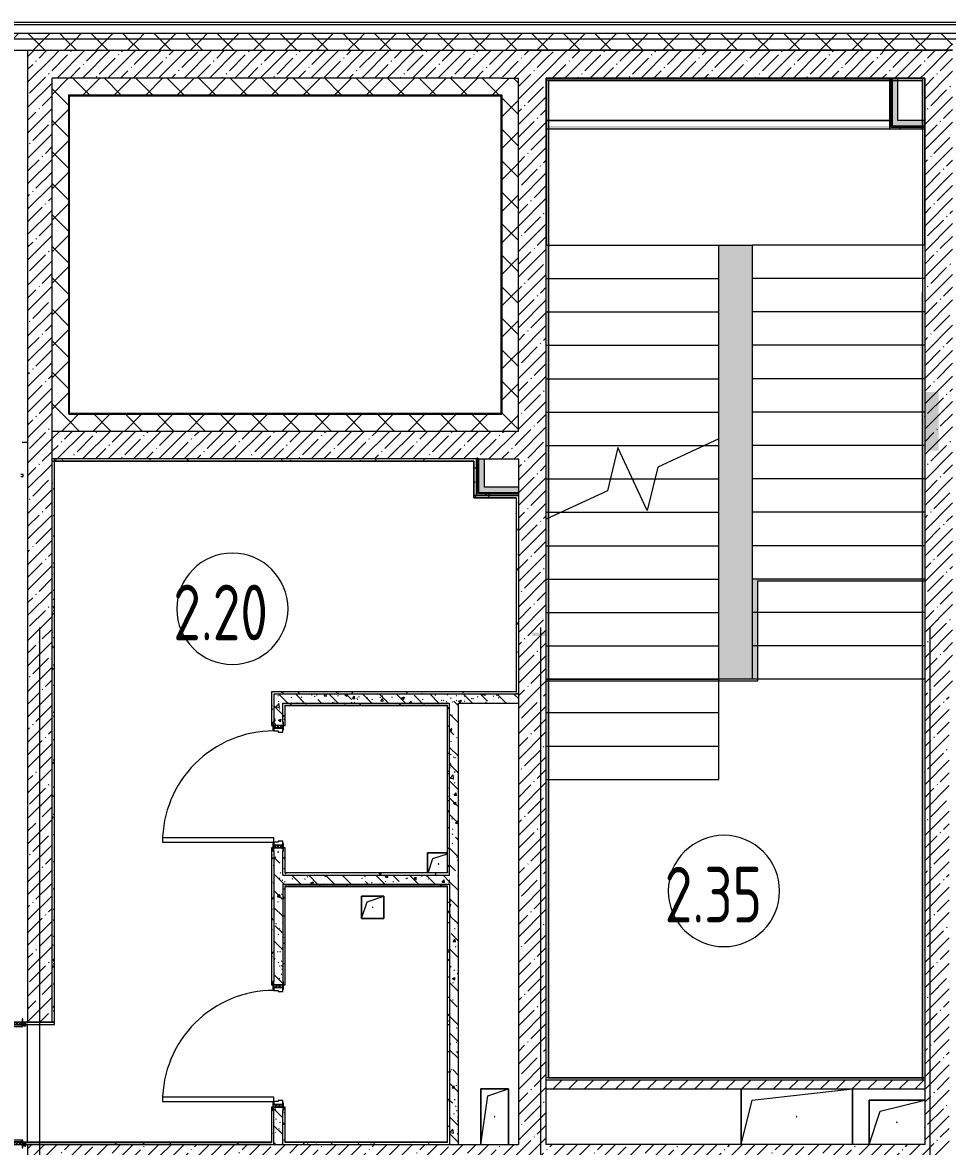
# Model space of a CAD drawing. Header units: millimetres. Extents: x -1113 to 415037, y -3642 to 354837.
# Drawn here: x 233476 to 241787, y 17252 to 27350 of the extents above; entities that cross this region are included whole.
import ezdxf

# ---------------------------------------------------------------- set-up
doc = ezdxf.new("R2010")
doc.units = ezdxf.units.MM
for name, color, linetype, lineweight in [('A-AREA-IDEN', 7, 'Continuous', 9), ('A-DOOR-2', 7, 'Continuous', 5), ('A-DOOR-FRAM-2', 7, 'Continuous', 5), ('A-FLOR', 7, 'Continuous', 9), ('A-GENM', 7, 'Continuous', 9), ('A-WALL', 7, 'Continuous', 5), ('I-WALL', 7, 'Continuous', 5), ('S-STRS', 7, 'Continuous', 9), ('S-STRS-MBND', 7, 'Continuous', 9), ('Оси', 7, 'Continuous', 9)]:
    doc.layers.add(name, color=color, linetype=linetype, lineweight=lineweight)
doc.layers.add('A-AREA-PATT-2', color=7, linetype='Continuous', lineweight=5, true_color=0xcde0ef, transparency=1)
for name, color, linetype, lineweight, true_color in [('A-DOOR-1', 7, 'Continuous', 5, 0xc0c0c0), ('A-DOOR-FRAM-1', 7, 'Continuous', 5, 0xc0c0c0), ('A-WALL-1', 9, 'Continuous', 5, 0x808080), ('A-WALL-FNSH-1', 9, 'Continuous', 5, 0x808080)]:
    doc.layers.add(name, color=color, linetype=linetype, lineweight=lineweight, true_color=true_color)
doc.styles.add('СПДС', font='ГОСТ тип А.ttf', dxfattribs={"width": 0.9})
pattern_1 = [(45, (148772.12, -1e-08), (-141.42136, 141.42136), []), (135, (148772.12, -1e-08), (-141.42136, -141.42136), [])]
pattern_2 = [(45, (148772.12, -1e-08), (-114.04925, 114.04925), []), (45, (148886.17, -1e-08), (-114.04925, 114.04925), [201.612, -40.322, 6.706, -33.617])]
pattern_3 = [(135, (148772.12, -1e-08), (-150.8683, -150.8683), [213.36, -35.56, 7.112, -35.56]), (135, (148772.12, 150.77), (-150.8683, -150.8683), []), (50, (148772.12, -1e-08), (255.05767, -22.3145), [26.67, -293.37]), (355, (148772.12, -1e-08), (-49.3404, 267.47914), [21.336, -234.696]), (100.451, (148793.38, -1.86), (205.71947, 245.16356), [22.666, -249.326]), (46.184, (148772.12, 71.12), (379.511, -58.86), [40.005, -440.055]), (96.636, (148803.75, 66.2), (332.3634, 346.3991), [33.999, -373.989]), (351.184, (148772.12, 71.12), (332.3669, 346.3953), [32.004, -352.044]), (21, (148807.68, 53.34), (212.26017, -143.1711), [26.67, -293.37]), (326, (148807.68, 53.34), (86.5224, 257.8632), [21.336, -234.696]), (71.451, (148825.37, 41.4), (298.78395, 114.6901), [22.666, -249.326]), (37.5, (148772.12, -1e-08), (4.32385, 118.37751), [6.706, -225.146, 6.706, -231.546, -235.585]), (37.5, (148772.12, -1e-08), (4.32385, 118.37751), [-470.103, 6.706, -228.879]), (7.5, (148772.12, -1e-08), (93.54758, 140.2533), [6.706, -129.134, 6.706, -219.812, -89.789]), (7.5, (148772.12, -1e-08), (93.54758, 140.2533), [-362.356, 6.706, -83.083]), (327.5, (148692.82, -1e-08), (189.82734, -8.02019), [6.706, -82.194, 6.706, -270.662, -368.046]), (327.5, (148692.82, -1e-08), (189.82734, -8.02019), [-366.268, 6.706, -361.34]), (317.5, (148657.26, -1e-08), (207.38114, 35.59764), [6.706, -108.864, 6.706, -177.495, -261.366]), (317.5, (148657.26, -1e-08), (207.38114, 35.59764), [-299.771, 6.706, -254.66])]
pattern_4 = [(0, (148772.123, -1e-08), (243.84, 60.96), [20.117, -162.763, 20.117, -162.763, -975.36]), (0, (148772.123, -1e-08), (243.84, 60.96), [-365.76, 20.117, -345.643, 20.117, -162.763, -426.72]), (0, (148772.123, -1e-08), (243.84, 60.96), [-914.4, 20.117, -101.803, 20.117, -284.683]), (120, (148863.563, 30.48), (-174.71291, 180.691634), [20.117, -162.763, 20.117, -162.763, -975.36]), (120, (148863.563, 30.48), (-174.71291, 180.691634), [-365.76, 20.117, -345.643, 20.117, -162.763, -426.72]), (120, (148863.563, 30.48), (-174.71291, 180.691634), [-914.4, 20.117, -101.803, 20.117, -284.683]), (240, (148894.043, 152.4), (-69.12709, -241.651634), [20.117, -162.763, 20.117, -162.763, -975.36]), (240, (148894.043, 152.4), (-69.12709, -241.651634), [-365.76, 20.117, -345.643, 20.117, -162.763, -426.72]), (240, (148894.043, 152.4), (-69.12709, -241.651634), [-914.4, 20.117, -101.803, 20.117, -284.683])]
pattern_5 = [(45, (148772.12, -1e-08), (-212.132, 212.132), []), (135, (148772.12, -1e-08), (-212.132, -212.132), [])]

# ---------------------------------------------------------------- blocks, each defined once
blk = doc.blocks.new('110_Дверь_СКБ_1Ст_Внутренняя1 - Д-4 _л_ 1100x2100h_су мгн-32399982-Объем проектирования 2 этажа')
at = {"layer": 'A-DOOR-2'}
h = blk.add_hatch(dxfattribs=at)
h.set_pattern_fill('FP_85', color=256, style=0, pattern_type=2)
h.set_pattern_definition([(135, (1751.41, 174.685), (-14.14214, -14.14214), []), (225, (1751.41, 174.685), (14.14214, -14.14214), [])])
h.paths.add_polyline_path([(537.5, -110), (562.5, -110), (562.5, 110), (537.5, 110), (537.5, -82)])
at = {"layer": 'A-DOOR-FRAM-2'}
h = blk.add_hatch(dxfattribs=at)
h.set_pattern_fill('FP_86', color=256, style=0, pattern_type=2)
h.set_pattern_definition([(45, (-371.384, 174.685), (-14.1421, 14.1421), []), (135, (-371.384, 174.685), (-14.1421, -14.1421), [])])
h.paths.add_polyline_path([(-537.5, -110), (-512.5, -110), (-512.5, 110), (-537.5, 110), (-537.5, -82)])
at = {"layer": 'A-DOOR-1'}
for p, q in [((512.5, 1110), (472.5, 1110)), ((472.5, 1110), (472.5, 110)), ((512.5, 110), (512.5, 1110)), ((472.5, 110), (512.5, 110))]:
    blk.add_line(p, q, dxfattribs=at)
blk.add_arc((512.5, 110), 1000, 90, 180, dxfattribs=at)
at = {"layer": 'A-DOOR-FRAM-1'}
for p, q in [((-497.5, 118), (-567.5, 118)), ((-567.5, 118), (-567.5, 110)), ((-567.5, 110), (-497.5, 110)), ((-512.5, 110), (-537.5, 110)), ((-537.5, 110), (-537.5, -110)), ((-487.5, 110), (-512.5, 110)), ((-512.5, 110), (-512.5, 30)), ((-512.5, -110), (-512.5, 110)), ((-497.5, 110), (-512.5, 110)), ((-512.5, 110), (-512.5, 109)), ((-512.5, 109), (-497.5, 109)), ((-497.5, 110), (-497.5, 118)), ((-497.5, 109), (-497.5, 110)), ((-487.5, 70), (-487.5, 110)), ((512.5, 110), (512.5, 70)), ((537.5, 110), (512.5, 110)), ((592.5, 118), (522.5, 118)), ((522.5, 118), (522.5, 110)), ((537.5, 110), (522.5, 110)), ((522.5, 110), (522.5, 109)), ((522.5, 110), (592.5, 110)), ((522.5, 109), (537.5, 109)), ((537.5, 30), (537.5, 110)), ((562.5, 110), (537.5, 110)), ((537.5, 110), (537.5, -110)), ((537.5, 109), (537.5, 110)), ((562.5, -110), (562.5, 110)), ((592.5, 110), (592.5, 118)), ((-512.5, 30), (-477.5, 30)), ((-497.5, 30), (-512.5, 30)), ((-512.5, 30), (-512.5, -110)), ((-497.5, -110), (-497.5, 30)), ((-477.5, 70), (-487.5, 70)), ((-477.5, 30), (-477.5, 70)), ((512.5, 70), (502.5, 70)), ((502.5, 70), (502.5, 30)), ((502.5, 30), (537.5, 30)), ((537.5, 30), (522.5, 30)), ((522.5, 30), (522.5, -110)), ((537.5, -110), (537.5, 30)), ((-497.5, -110), (-567.5, -110)), ((-567.5, -110), (-567.5, -118)), ((-567.5, -118), (-497.5, -118)), ((-537.5, -110), (-512.5, -110)), ((-512.5, -110), (-497.5, -110)), ((-497.5, -118), (-497.5, -110)), ((522.5, -110), (537.5, -110)), ((592.5, -110), (522.5, -110)), ((522.5, -110), (522.5, -118)), ((522.5, -118), (592.5, -118)), ((537.5, -110), (562.5, -110)), ((592.5, -118), (592.5, -110))]:
    blk.add_line(p, q, dxfattribs=at)
blk = doc.blocks.new('110_Дверь_СКБ_1Ст_Внутренняя1 - Д-3 _п_ 1100x2100h_много всего-32422909-Объем проектирования 2 этажа')
at = {"layer": 'A-DOOR-2'}
h = blk.add_hatch(dxfattribs=at)
h.set_pattern_fill('FP_199', color=256, style=0, pattern_type=2)
h.set_pattern_definition([(135, (1751.41, 104.685), (-14.14214, -14.14214), []), (225, (1751.41, 104.685), (14.14214, -14.14214), [])])
h.paths.add_polyline_path([(537.5, -37.2), (537.5, -40), (562.5, -40), (562.5, 40), (537.5, 40), (537.5, -20.6)])
at = {"layer": 'A-DOOR-FRAM-2'}
h = blk.add_hatch(dxfattribs=at)
h.set_pattern_fill('FP_200', color=256, style=0, pattern_type=2)
h.set_pattern_definition([(45, (-371.384, 104.685), (-14.1421, 14.1421), []), (135, (-371.384, 104.685), (-14.1421, -14.1421), [])])
h.paths.add_polyline_path([(-537.5, 40), (-537.5, -40), (-512.5, -37.8), (-512.5, 40)])
at = {"layer": 'A-DOOR-1'}
for p, q in [((-487.5, 1040), (-487.5, 40)), ((-447.5, 1040), (-487.5, 1040)), ((-447.5, 40), (-447.5, 1040)), ((-487.5, 40), (-447.5, 40))]:
    blk.add_line(p, q, dxfattribs=at)
blk.add_arc((-487.5, 40), 1000, 360, 90, dxfattribs=at)
at = {"layer": 'A-DOOR-FRAM-1'}
for p, q in [((-497.5, 48), (-567.5, 48)), ((-567.5, 48), (-567.5, 40)), ((-567.5, 40), (-497.5, 40)), ((-512.5, 40), (-537.5, 40)), ((-537.5, 40), (-537.5, -40)), ((-487.5, 40), (-512.5, 40)), ((-512.5, 40), (-512.5, -40)), ((-512.5, -40), (-512.5, 40)), ((-497.5, 40), (-512.5, 40)), ((-512.5, 40), (-512.5, 39)), ((-512.5, 39), (-497.5, 39)), ((-497.5, 40), (-497.5, 48)), ((-497.5, 39), (-497.5, 40)), ((-487.5, 0), (-487.5, 40)), ((-477.5, 0), (-487.5, 0)), ((-477.5, -40), (-477.5, 0)), ((512.5, 0), (502.5, 0)), ((502.5, 0), (502.5, -40)), ((512.5, 40), (512.5, 0)), ((537.5, 40), (512.5, 40)), ((592.5, 48), (522.5, 48)), ((522.5, 48), (522.5, 40)), ((537.5, 40), (522.5, 40)), ((522.5, 40), (522.5, 39)), ((522.5, 40), (592.5, 40)), ((522.5, 39), (537.5, 39)), ((537.5, -40), (537.5, 40)), ((562.5, 40), (537.5, 40)), ((537.5, 40), (537.5, -40)), ((537.5, 39), (537.5, 40)), ((562.5, -40), (562.5, 40)), ((592.5, 40), (592.5, 48)), ((-497.5, -40), (-567.5, -40)), ((-567.5, -40), (-567.5, -48)), ((-567.5, -48), (-497.5, -48)), ((-537.5, -40), (-512.5, -40)), ((-497.5, -39), (-512.5, -39)), ((-512.5, -39), (-512.5, -40)), ((-512.5, -40), (-477.5, -40)), ((-512.5, -40), (-497.5, -40)), ((-497.5, -40), (-497.5, -39)), ((-497.5, -48), (-497.5, -40)), ((502.5, -40), (537.5, -40)), ((537.5, -39), (522.5, -39)), ((522.5, -39), (522.5, -40)), ((522.5, -40), (537.5, -40)), ((592.5, -40), (522.5, -40)), ((522.5, -40), (522.5, -48)), ((522.5, -48), (592.5, -48)), ((537.5, -40), (537.5, -39)), ((537.5, -40), (562.5, -40)), ((592.5, -48), (592.5, -40))]:
    blk.add_line(p, q, dxfattribs=at)
blk = doc.blocks.new('GM_Отверстие прямоугольное _в плите_ - Отверстие-21984622-Объем проектирования 2 этажа')
at = {"layer": 'A-GENM'}
for p, q in [((-500, -250), (-500, 250)), ((-500, 250), (-500, -250)), ((-400, 150), (500, 250)), ((500, 250), (500, -250)), ((500, -250), (500, 250)), ((-500, -250), (-400, 150))]:
    blk.add_line(p, q, dxfattribs=at)
for start, end in [(360, 180), (180, 360)]:
    blk.add_arc((0, 0), 2.5, start, end, dxfattribs=at)
blk = doc.blocks.new('GM_Отверстие прямоугольное _в плите_ - Отверстие-V383-Объем проектирования 2 этажа')
at = {"layer": 'A-GENM'}
for p, q in [((-125, -250), (-125, 250)), ((-125, 250), (125, 250)), ((125, 250), (-125, 250)), ((-125, 250), (-125, -250)), ((-62, 188), (125, 250)), ((125, 250), (125, -250)), ((125, -250), (125, 250)), ((-125, -250), (-62, 188))]:
    blk.add_line(p, q, dxfattribs=at)
for start, end in [(360, 180), (180, 360)]:
    blk.add_arc((0, 0), 2.5, start, end, dxfattribs=at)
blk = doc.blocks.new('GM_Отверстие прямоугольное _в плите_ - Отверстие-V385-Объем проектирования 2 этажа')
at = {"layer": 'A-GENM'}
for p, q in [((-100, -80), (-100, 100)), ((-100, 100), (80, 100)), ((80, 100), (-100, 100)), ((-100, 100), (-100, -80)), ((-93, -80), (-50, 50)), ((-50, 50), (80, 93))]:
    blk.add_line(p, q, dxfattribs=at)
for start, end in [(360, 180), (180, 360)]:
    blk.add_arc((0, 0), 2.5, start, end, dxfattribs=at)
blk = doc.blocks.new('GM_Отверстие прямоугольное _в плите_ - Отверстие-21604341-Объем проектирования 2 этажа')
at = {"layer": 'A-GENM'}
for p, q in [((-100, -100), (-100, 100)), ((-100, 100), (100, 100)), ((100, 100), (-100, 100)), ((-100, 100), (-100, -100)), ((-100, -100), (-50, 50)), ((-50, 50), (100, 100)), ((100, 100), (100, -100)), ((100, -100), (100, 100)), ((100, -100), (-100, -100)), ((-100, -100), (100, -100))]:
    blk.add_line(p, q, dxfattribs=at)
for start, end in [(360, 180), (180, 360)]:
    blk.add_arc((0, 0), 2.5, start, end, dxfattribs=at)
blk = doc.blocks.new('GM_Отверстие прямоугольное _в плите_ - Отверстие-21958731-Объем проектирования 2 этажа')
at = {"layer": 'A-GENM'}
for p, q in [((-250, -200), (-250, 200)), ((-250, 200), (250, 200)), ((250, 200), (-250, 200)), ((-250, 200), (-250, -200)), ((-150, 100), (250, 200)), ((-250, -200), (-150, 100))]:
    blk.add_line(p, q, dxfattribs=at)
for start, end in [(360, 180), (180, 360)]:
    blk.add_arc((0, 0), 2.5, start, end, dxfattribs=at)
blk = doc.blocks.new('Зашивка приборов отопления33 - Зашивка приборов отопления-33324347-Объем проектирования 2 этажа')
at = {"layer": 'A-WALL'}
for p, q in [((124366, 19499), (121281, 19499)), ((121281, 19136), (124366, 19136)), ((124366, 19136), (121281, 19136)), ((121281, 19061), (124366, 19061))]:
    blk.add_line(p, q, dxfattribs=at)
blk = doc.blocks.new('Марка_Помещения - Номер-25198446-Объем проектирования 2 этажа')
at = {"layer": 'A-AREA-IDEN'}
for start, end in [(360, 180), (180, 360)]:
    blk.add_arc((0, 0), 2.5, start, end, dxfattribs=at)

msp = doc.modelspace()

# ---------------------------------------------------------------- hatches: boundary and pattern name
at = {"layer": 'A-AREA-PATT-2'}
h = msp.add_hatch(color=256, dxfattribs=at)
h.paths.add_polyline_path([(240003, 21450), (240082, 21450), (240082, 22335), (241562, 22335), (241562, 22350), (240032, 22350), (240032, 25350), (239732, 25350), (239732, 21450)])
h.paths.add_polyline_path([(238126, 21840), (238182, 21840), (238182, 21870), (238057, 21870), (238057, 21840)])
h.paths.add_polyline_path([(241582, 23505), (241707, 23505), (241707, 24030), (241582, 24030), (241582, 23956)])
h.paths.add_polyline_path([(238743, 26395), (241562, 26395), (241562, 26419), (238203, 26419), (238203, 26395), (238652, 26395)])
h = msp.add_hatch(color=256, dxfattribs=at)
h.paths.add_polyline_path([(233362, 17291), (233472, 17291), (233472, 17295), (233362, 17295)])
h.paths.add_polyline_path([(233487, 18338), (233507, 18338), (233507, 18349), (233487, 18349), (233487, 18345)])
h.paths.add_polyline_path([(233362, 18345), (233472, 18345), (233472, 18349), (233362, 18349)])
at = {"layer": 'A-WALL'}
h = msp.add_hatch(dxfattribs=at)
h.set_pattern_fill('FP_24', color=256, style=0, pattern_type=2)
h.set_pattern_definition(pattern_1)
h.paths.add_polyline_path([(233083, 27200), (241932, 27200), (241932, 27250), (229122, 27250), (229122, 27200), (232972, 27200)])
h.paths.add_polyline_path([(226462, 27200), (226622, 27200), (226622, 27250), (225112, 27250), (225112, 27200), (226442, 27200)])
h.paths.add_polyline_path([(222281, 27200), (223012, 27200), (223012, 27250), (217632, 27250), (217632, 27200), (221880, 27200)])
h.paths.add_polyline_path([(214032, 27200), (214032, 27250), (212952, 27250), (212952, 27200), (213930, 27200)])
h.paths.add_polyline_path([(214932, 27200), (216732, 27200), (216732, 27250), (214932, 27250)])
h.paths.add_polyline_path([(209812, 27200), (209812, 27250), (208632, 27250), (208632, 27200), (209594, 27200)])
h.paths.add_polyline_path([(203553, 27200), (203782, 27200), (203782, 27250), (202632, 27250), (202632, 27200), (203552, 27200)])
h.paths.add_polyline_path([(204682, 27200), (205932, 27200), (205932, 27250), (204682, 27250)])
h.paths.add_polyline_path([(199476, 27200), (199532, 27200), (199532, 27250), (198432, 27250), (198432, 27200), (199137, 27200)])
h.paths.add_polyline_path([(197532, 27200), (197532, 27200), (197532, 27250), (196279, 27250), (196279, 27200), (197307, 27200)])
h.paths.add_polyline_path([(192971, 27200), (193179, 27200), (193179, 27250), (190782, 27250), (190782, 27200), (191553, 27200)])
h = msp.add_hatch(dxfattribs=at)
h.set_pattern_fill('FP_24', color=256, style=0, pattern_type=2)
h.set_pattern_definition(pattern_1)
h.paths.add_polyline_path([(241394, 27100), (241832, 27100), (241832, 27200), (229122, 27200), (229122, 27100), (240671, 27100)])
h.paths.add_polyline_path([(226022, 27100), (226622, 27100), (226622, 27200), (225112, 27200), (225112, 27100), (225522, 27100)])
h.paths.add_polyline_path([(208932, 27100), (209812, 27100), (209812, 27200), (208632, 27200), (208632, 27100), (208912, 27100)])
h.paths.add_polyline_path([(205633, 27100), (205932, 27100), (205932, 27200), (204682, 27200), (204682, 27100), (205257, 27100)])
h.paths.add_polyline_path([(212952, 27100), (214032, 27100), (214032, 27200), (212952, 27200), (212952, 27170)])
h.paths.add_polyline_path([(214932, 27100), (216732, 27100), (216732, 27200), (214932, 27200), (214932, 27101)])
h.paths.add_polyline_path([(203782, 27100), (203782, 27200), (202632, 27200), (202632, 27100), (203553, 27100)])
h.paths.add_polyline_path([(190932, 27100), (193179, 27100), (193179, 27200), (190832, 27200), (190832, 27100)])
h.paths.add_polyline_path([(196279, 27100), (197532, 27100), (197532, 27200), (196279, 27200), (196279, 27140)])
h.paths.add_polyline_path([(222812, 27100), (223012, 27100), (223012, 27200), (217632, 27200), (217632, 27100), (222603, 27100)])
h.paths.add_polyline_path([(198432, 27100), (199532, 27100), (199532, 27200), (198432, 27200)])
h = msp.add_hatch(dxfattribs=at)
h.set_pattern_fill('FP_24', color=256, style=0, pattern_type=2)
h.set_pattern_definition(pattern_1)
h.paths.add_polyline_path([(233742, 23680), (233892, 23680), (233892, 26850), (233742, 26850), (233742, 23830)])
h = msp.add_hatch(dxfattribs=at)
h.set_pattern_fill('FP_24', color=256, style=0, pattern_type=2)
h.set_pattern_definition(pattern_1)
h.paths.add_polyline_path([(237782, 26700), (237781, 26850), (233892, 26849), (233892, 26700), (234890, 26700), (237781, 26700)])
h = msp.add_hatch(dxfattribs=at)
h.set_pattern_fill('FP_24', color=256, style=0, pattern_type=2)
h.set_pattern_definition(pattern_1)
h.paths.add_polyline_path([(237932, 23680), (237932, 26850), (237782, 26850), (237782, 23680)])
h = msp.add_hatch(dxfattribs=at)
h.set_pattern_fill('FP_24', color=256, style=0, pattern_type=2)
h.set_pattern_definition(pattern_1)
h.paths.add_polyline_path([(233895, 23680), (237782, 23680), (237781, 23830), (233892, 23830), (233892, 23680)])
at = {"layer": 'I-WALL'}
h = msp.add_hatch(dxfattribs=at)
h.set_pattern_fill('FP_1', color=256, style=0, pattern_type=2)
h.set_pattern_definition(pattern_2)
h.paths.add_polyline_path([(233522, 18370), (233742, 18370), (233742, 27100), (233522, 27100), (233522, 18438)])
h = msp.add_hatch(dxfattribs=at)
h.set_pattern_fill('FP_1', color=256, style=0, pattern_type=2)
h.set_pattern_definition(pattern_2)
h.paths.add_polyline_path([(234890, 26850), (237932, 26850), (237932, 27100), (233742, 27100), (233742, 26850), (233900, 26850)])
h = msp.add_hatch(dxfattribs=at)
h.set_pattern_fill('FP_1', color=256, style=0, pattern_type=2)
h.set_pattern_definition(pattern_2)
h.paths.add_polyline_path([(238182, 17270), (238182, 27100), (237932, 27100), (237932, 17270), (238159, 17270)])
h = msp.add_hatch(dxfattribs=at)
h.set_pattern_fill('FP_1', color=256, style=0, pattern_type=2)
h.set_pattern_definition(pattern_2)
h.paths.add_polyline_path([(240032, 26850), (241582, 26850), (241582, 27100), (238182, 27100), (238182, 26850), (239732, 26850)])
h = msp.add_hatch(dxfattribs=at)
h.set_pattern_fill('FP_1', color=256, style=0, pattern_type=2)
h.set_pattern_definition(pattern_2)
h.paths.add_polyline_path([(241822, 21400), (241832, 21400), (241832, 27100), (241582, 27100), (241582, 21550), (241802, 21550), (241802, 21400)])
h = msp.add_hatch(dxfattribs=at)
h.set_pattern_fill('FP_192', color=256, style=0, pattern_type=2)
h.set_pattern_definition(pattern_5)
h.paths.add_polyline_path([(241267, 26395), (241280, 26395), (241280, 26850), (241267, 26850), (241267, 26419)])
h = msp.add_hatch(dxfattribs=at)
h.set_pattern_fill('FP_192', color=256, style=0, pattern_type=2)
h.set_pattern_definition(pattern_5)
h.paths.add_polyline_path([(241280, 26407), (241292, 26407), (241292, 26850), (241280, 26850), (241280, 26419)])
for points in [[(241292, 26420), (241342, 26420), (241342, 26850), (241292, 26850), (241292, 26470)], [(241342, 26420), (241582, 26420), (241582, 26470), (241342, 26470)], [(237577, 23125), (237627, 23125), (237627, 23430), (237577, 23430), (237577, 23157)], [(237781, 23125), (237932, 23125), (237932, 23175), (237627, 23175), (237627, 23125)]]:
    msp.add_hatch(color=256, dxfattribs=at).paths.add_polyline_path(points)
h = msp.add_hatch(dxfattribs=at)
h.set_pattern_fill('FP_192', color=256, style=0, pattern_type=2)
h.set_pattern_definition(pattern_5)
h.paths.add_polyline_path([(241394, 26395), (241582, 26395), (241582, 26407), (241280, 26407), (241280, 26395), (241342, 26395)])
h = msp.add_hatch(dxfattribs=at)
h.set_pattern_fill('FP_192', color=256, style=0, pattern_type=2)
h.set_pattern_definition(pattern_5)
h.paths.add_polyline_path([(241562, 26407), (241582, 26407), (241582, 26420), (241292, 26419), (241292, 26407), (241394, 26407)])
h = msp.add_hatch(dxfattribs=at)
h.set_pattern_fill('FP_1', color=256, style=0, pattern_type=2)
h.set_pattern_definition(pattern_2)
h.paths.add_polyline_path([(237897, 23430), (237932, 23430), (237932, 23680), (233742, 23680), (233743, 23430), (237781, 23430)])
h = msp.add_hatch(dxfattribs=at)
h.set_pattern_fill('FP_191', color=256, style=0, pattern_type=2)
h.set_pattern_definition(pattern_4)
h.paths.add_polyline_path([(234890, 23410), (237532, 23410), (237532, 23430), (233742, 23430), (233742, 23410), (234094, 23410)])
h = msp.add_hatch(dxfattribs=at)
h.set_pattern_fill('FP_191', color=256, style=0, pattern_type=2)
h.set_pattern_definition(pattern_4)
h.paths.add_polyline_path([(237532, 23080), (237552, 23080), (237551, 23429), (237532, 23408), (237532, 23080)])
h.paths.add_polyline_path([(237532, 23410), (237552, 23430), (237532, 23430), (237532, 23417)])
h = msp.add_hatch(dxfattribs=at)
h.set_pattern_fill('FP_192', color=256, style=0, pattern_type=2)
h.set_pattern_definition(pattern_5)
h.paths.add_polyline_path([(237552, 23100), (237565, 23100), (237565, 23430), (237552, 23430), (237552, 23157)])
h = msp.add_hatch(dxfattribs=at)
h.set_pattern_fill('FP_192', color=256, style=0, pattern_type=2)
h.set_pattern_definition(pattern_5)
h.paths.add_polyline_path([(237565, 23112), (237577, 23112), (237577, 23430), (237565, 23430), (237565, 23157)])
h = msp.add_hatch(dxfattribs=at)
h.set_pattern_fill('FP_191', color=256, style=0, pattern_type=2)
h.set_pattern_definition(pattern_4)
h.paths.add_polyline_path([(233762, 18370), (233762, 23409), (233742, 23410), (233742, 18370)])
h = msp.add_hatch(dxfattribs=at)
h.set_pattern_fill('FP_192', color=256, style=0, pattern_type=2)
h.set_pattern_definition(pattern_5)
h.paths.add_polyline_path([(237781, 23112), (237932, 23112), (237932, 23125), (237577, 23125), (237577, 23112), (237627, 23112)])
h = msp.add_hatch(dxfattribs=at)
h.set_pattern_fill('FP_191', color=256, style=0, pattern_type=2)
h.set_pattern_definition(pattern_4)
h.paths.add_polyline_path([(237556, 23080), (237912, 23080), (237912, 23100), (237552, 23100), (237552, 23080)])
h = msp.add_hatch(dxfattribs=at)
h.set_pattern_fill('FP_192', color=256, style=0, pattern_type=2)
h.set_pattern_definition(pattern_5)
h.paths.add_polyline_path([(237899, 23100), (237932, 23100), (237932, 23112), (237565, 23112), (237565, 23100), (237781, 23100)])
h = msp.add_hatch(dxfattribs=at)
h.set_pattern_fill('FP_191', color=256, style=0, pattern_type=2)
h.set_pattern_definition(pattern_4)
h.paths.add_polyline_path([(237932, 21336), (237932, 23100), (237912, 23079), (237912, 21337), (237928, 21336)])
h.paths.add_polyline_path([(237912, 23080), (237932, 23100), (237912, 23100)])
h = msp.add_hatch(dxfattribs=at)
h.set_pattern_fill('FP_1', color=256, style=0, pattern_type=2)
h.set_pattern_definition(pattern_2)
h.paths.add_polyline_path([(241756, 13620), (241772, 13620), (241772, 13628), (241802, 13628), (241802, 21550), (241582, 21550), (241582, 13620)])
h = msp.add_hatch(dxfattribs=at)
h.set_pattern_fill('FP_191', color=256, style=0, pattern_type=2)
h.set_pattern_definition(pattern_4)
h.paths.add_polyline_path([(235734, 17290), (235734, 17575), (235726, 17575), (235726, 17605), (235714, 17605), (235714, 17290), (235726, 17290)])
h.paths.add_polyline_path([(235726, 18705), (235726, 18735), (235734, 18735), (235733, 19906), (235726, 19906), (235726, 19936), (235714, 19936), (235714, 18705)])
h.paths.add_polyline_path([(235726, 21036), (235726, 21066), (235734, 21066), (235734, 21336), (235714, 21336), (235714, 21036)])
h = msp.add_hatch(dxfattribs=at)
h.set_pattern_fill('FP_191', color=256, style=0, pattern_type=2)
h.set_pattern_definition(pattern_4)
h.paths.add_polyline_path([(237932, 21316), (237931, 21336), (235734, 21336), (235734, 21316), (237781, 21316)])
h = msp.add_hatch(dxfattribs=at)
h.set_pattern_fill('FP_41', color=256, style=0, pattern_type=2)
h.set_pattern_definition(pattern_3)
h.paths.add_polyline_path([(237932, 21236), (237932, 21316), (235734, 21316), (235734, 21236), (237912, 21236)])
h = msp.add_hatch(dxfattribs=at)
h.set_pattern_fill('FP_41', color=256, style=0, pattern_type=2)
h.set_pattern_definition(pattern_3)
h.paths.add_polyline_path([(235734, 17270), (235814, 17270), (235814, 17605), (235734, 17605), (235734, 17290)])
h.paths.add_polyline_path([(235734, 18705), (235814, 18705), (235814, 19936), (235734, 19936), (235734, 18735)])
h.paths.add_polyline_path([(235734, 21036), (235814, 21036), (235814, 21236), (235734, 21236), (235734, 21066)])
h = msp.add_hatch(dxfattribs=at)
h.set_pattern_fill('FP_191', color=256, style=0, pattern_type=2)
h.set_pattern_definition(pattern_4)
h.paths.add_polyline_path([(235814, 19690), (235834, 19711), (235834, 19936), (235822, 19936), (235822, 19906), (235814, 19906), (235814, 19710)])
h.paths.add_polyline_path([(235834, 19690), (235834, 19710), (235814, 19690), (235823, 19690)])
h.paths.add_polyline_path([(235814, 21236), (235834, 21216), (235834, 21236)])
h.paths.add_polyline_path([(235822, 21036), (235834, 21036), (235833, 21216), (235814, 21236), (235814, 21066), (235822, 21066), (235822, 21037)])
h = msp.add_hatch(dxfattribs=at)
h.set_pattern_fill('FP_191', color=256, style=0, pattern_type=2)
h.set_pattern_definition(pattern_4)
h.paths.add_polyline_path([(235834, 21216), (237293, 21216), (237294, 21236), (235834, 21236)])
h = msp.add_hatch(dxfattribs=at)
h.set_pattern_fill('FP_191', color=256, style=0, pattern_type=2)
h.set_pattern_definition(pattern_4)
h.paths.add_polyline_path([(237314, 19710), (237314, 21236), (237294, 21215), (237294, 19711), (237310, 19710)])
h.paths.add_polyline_path([(237294, 21216), (237314, 21236), (237294, 21236), (237294, 21233)])
h = msp.add_hatch(dxfattribs=at)
h.set_pattern_fill('FP_41', color=256, style=0, pattern_type=2)
h.set_pattern_definition(pattern_3)
h.paths.add_polyline_path([(237394, 16180), (237394, 17050), (237314, 17050), (237314, 16180), (237366, 16180)])
h.paths.add_polyline_path([(237394, 17270), (237394, 21236), (237314, 21236), (237314, 17270)])
h = msp.add_hatch(dxfattribs=at)
h.set_pattern_fill('FP_191', color=256, style=0, pattern_type=2)
h.set_pattern_definition(pattern_4)
h.paths.add_polyline_path([(237314, 19690), (237314, 19710), (237294, 19710), (237313, 19691)])
h.paths.add_polyline_path([(237314, 19690), (237293, 19710), (235834, 19710), (235834, 19690), (237313, 19690)])
h = msp.add_hatch(dxfattribs=at)
h.set_pattern_fill('FP_41', color=256, style=0, pattern_type=2)
h.set_pattern_definition(pattern_3)
h.paths.add_polyline_path([(237314, 19610), (237314, 19690), (235814, 19690), (235814, 19610), (237313, 19610)])
h = msp.add_hatch(dxfattribs=at)
h.set_pattern_fill('FP_191', color=256, style=0, pattern_type=2)
h.set_pattern_definition(pattern_4)
h.paths.add_polyline_path([(237314, 19610), (235814, 19610), (235814, 19590), (237294, 19591), (237313, 19609)])
h.paths.add_polyline_path([(237314, 19590), (237313, 19609), (237294, 19590), (237313, 19590)])
h = msp.add_hatch(dxfattribs=at)
h.set_pattern_fill('FP_191', color=256, style=0, pattern_type=2)
h.set_pattern_definition(pattern_4)
h.paths.add_polyline_path([(235814, 17270), (235834, 17291), (235834, 17605), (235822, 17605), (235822, 17575), (235814, 17575), (235814, 17290)])
h.paths.add_polyline_path([(235834, 17270), (235834, 17290), (235814, 17270)])
h.paths.add_polyline_path([(235822, 18705), (235834, 18705), (235834, 19589), (235814, 19590), (235815, 18735), (235822, 18735)])
h = msp.add_hatch(dxfattribs=at)
h.set_pattern_fill('FP_191', color=256, style=0, pattern_type=2)
h.set_pattern_definition(pattern_4)
h.paths.add_polyline_path([(237314, 17290), (237313, 19590), (237294, 19590), (237294, 17291), (237306, 17290)])
h = msp.add_hatch(dxfattribs=at)
h.set_pattern_fill('FP_191', color=256, style=0, pattern_type=2)
h.set_pattern_definition(pattern_4)
h.paths.add_polyline_path([(233521, 18349), (233762, 18349), (233762, 18369), (233480, 18369), (233480, 18349)])
h = msp.add_hatch(dxfattribs=at)
h.set_pattern_fill('FP_22', color=256, style=0, pattern_type=2)
h.set_pattern_definition([(45, (148772.12, -1e-08), (-70.71068, 70.71068), [])])
h.paths.add_polyline_path([(239663, 17770), (241582, 17770), (241582, 17850), (238182, 17850), (238182, 17770), (239430, 17770)])
h = msp.add_hatch(dxfattribs=at)
h.set_pattern_fill('FP_191', color=256, style=0, pattern_type=2)
h.set_pattern_definition(pattern_4)
h.paths.add_polyline_path([(233480, 17270), (235734, 17270), (235713, 17290), (233480, 17290)])
h.paths.add_polyline_path([(235734, 17270), (235734, 17290), (235714, 17290), (235730, 17274)])
h = msp.add_hatch(dxfattribs=at)
h.set_pattern_fill('FP_1', color=256, style=0, pattern_type=2)
h.set_pattern_definition(pattern_2)
h.paths.add_polyline_path([(233742, 16080), (233742, 17270), (233522, 17270), (233522, 16080)])
h = msp.add_hatch(dxfattribs=at)
h.set_pattern_fill('FP_1', color=256, style=0, pattern_type=2)
h.set_pattern_definition(pattern_2)
h.paths.add_polyline_path([(235042, 17050), (235262, 17050), (235262, 17270), (233742, 17270), (233742, 17050), (234890, 17050)])
h = msp.add_hatch(dxfattribs=at)
h.set_pattern_fill('FP_1', color=256, style=0, pattern_type=2)
h.set_pattern_definition(pattern_2)
h.paths.add_polyline_path([(238322, 17050), (241582, 17050), (241582, 17270), (235262, 17270), (235262, 17050), (238203, 17050)])
h = msp.add_hatch(dxfattribs=at)
h.set_pattern_fill('FP_191', color=256, style=0, pattern_type=2)
h.set_pattern_definition(pattern_4)
h.paths.add_polyline_path([(236402, 17270), (237314, 17270), (237314, 17290), (235834, 17290), (235834, 17270), (236370, 17270)])

# ---------------------------------------------------------------- linework, layer by layer
at = {"layer": 'A-FLOR'}
for p, q in [((233472, 23580), (233522, 23580)), ((237932, 23430), (237932, 23185)), ((240082, 21435), (240082, 22335)), ((240082, 22335), (241582, 22335)), ((241582, 22335), (241582, 17871)), ((241582, 21450), (238182, 21450)), ((238182, 21435), (240082, 21435)), ((238203, 21450), (238203, 17871)), ((233522, 17290), (233522, 18349)), ((241582, 17871), (238203, 17871))]:
    msp.add_line(p, q, dxfattribs=at)
at = {"layer": 'A-WALL'}
for p, q in [((242062, 27330), (229122, 27330)), ((241982, 27250), (229122, 27250)), ((241932, 27200), (229122, 27200)), ((233742, 18370), (233742, 26850)), ((237782, 26850), (237932, 26850)), ((237932, 23680), (237932, 26850)), ((238202, 26829), (238203, 26829)), ((241280, 26407), (241280, 26850)), ((241292, 26420), (241292, 26850)), ((241561, 26829), (241561, 26830)), ((233892, 23830), (233892, 26700)), ((233892, 26700), (237782, 26700)), ((233895, 23833), (233895, 26697)), ((233895, 26697), (237779, 26697)), ((237779, 26697), (237779, 23833)), ((237782, 26700), (237782, 23830)), ((241582, 26407), (241280, 26407)), ((241582, 26420), (241292, 26420)), ((233895, 23833), (237779, 23833)), ((233892, 23830), (237782, 23830)), ((237577, 23430), (233762, 23430)), ((233762, 23430), (233762, 18370)), ((237565, 23112), (237565, 23430)), ((237577, 23125), (237577, 23430)), ((237532, 23080), (237532, 23410)), ((237932, 23125), (237577, 23125)), ((237912, 23080), (237532, 23080)), ((237932, 23112), (237565, 23112)), ((237912, 23080), (237912, 21336)), ((237932, 23112), (237932, 21336)), ((235734, 21316), (235734, 21066)), ((235814, 21236), (237314, 21236)), ((235814, 21066), (235814, 21236)), ((235834, 21216), (235834, 21036)), ((237294, 19711), (237294, 21216)), ((237314, 19690), (237314, 21236)), ((235734, 19906), (235734, 18735)), ((235814, 19690), (235814, 19906)), ((235834, 19936), (235834, 19710)), ((237294, 19710), (235834, 19710)), ((235814, 19690), (237314, 19690)), ((235814, 19610), (235814, 18735)), ((237294, 19590), (235834, 19590)), ((235834, 19590), (235834, 18705)), ((237294, 17290), (237294, 19590)), ((237314, 19610), (237314, 17270)), ((235734, 17270), (235734, 17575)), ((235814, 17270), (235814, 17575)), ((235834, 17605), (235834, 17290)), ((233480, 17290), (235714, 17290)), ((237294, 17290), (235834, 17290))]:
    msp.add_line(p, q, dxfattribs=at)
at = {"layer": 'A-WALL-1'}
for p, q in [((232972, 27100), (241832, 27100)), ((233522, 27100), (233522, 18370)), ((241832, 27100), (237932, 27100)), ((237782, 26850), (233742, 26850)), ((238182, 17270), (238182, 26850)), ((238182, 26850), (241582, 26850)), ((241267, 26850), (241267, 26395)), ((241342, 26470), (241342, 26850)), ((241582, 26850), (241582, 21150)), ((241582, 26470), (241342, 26470)), ((241267, 26395), (241582, 26395)), ((233742, 23680), (237932, 23680)), ((233762, 23430), (233742, 23430)), ((237552, 23430), (237552, 23100)), ((237577, 23430), (237932, 23430)), ((237627, 23175), (237627, 23430)), ((233742, 23410), (233762, 23410)), ((233482, 23290), (233462, 23290)), ((233462, 23270), (233482, 23270)), ((233482, 23270), (233482, 23290)), ((237932, 23175), (237627, 23175)), ((237932, 23185), (237932, 23112)), ((237552, 23100), (237932, 23100)), ((235714, 21336), (235714, 21036)), ((237912, 21336), (235714, 21336)), ((237932, 21316), (235734, 21316)), ((237932, 21336), (237932, 17270)), ((235834, 21216), (237294, 21216)), ((237394, 21236), (237932, 21236)), ((237394, 17270), (237394, 21236)), ((235714, 21036), (235726, 21036)), ((235822, 21036), (235834, 21036)), ((235726, 19936), (235714, 19936)), ((235714, 19936), (235714, 18705)), ((235834, 19936), (235822, 19936)), ((235814, 19610), (237314, 19610)), ((235714, 18705), (235726, 18705)), ((235822, 18705), (235834, 18705)), ((233763, 18369), (233480, 18369)), ((233480, 18349), (233763, 18349)), ((233522, 18370), (233762, 18370)), ((233763, 18349), (233763, 18369)), ((241582, 17850), (238182, 17850)), ((241582, 17871), (241582, 17270)), ((238182, 17770), (241582, 17770)), ((235726, 17605), (235714, 17605)), ((235714, 17605), (235714, 17290)), ((235834, 17605), (235822, 17605)), ((233480, 17270), (237932, 17270)), ((233522, 17270), (233522, 16100)), ((241582, 17270), (238182, 17270))]:
    msp.add_line(p, q, dxfattribs=at)
at = {"layer": 'A-WALL-FNSH-1'}
for p, q in [((242082, 27350), (229122, 27350)), ((241561, 26830), (238202, 26830)), ((238202, 26830), (238202, 24230)), ((238203, 26829), (241561, 26829)), ((238203, 24230), (238203, 26829)), ((241561, 26850), (241561, 26830)), ((241561, 26829), (241561, 24925)), ((241562, 26395), (241562, 26850)), ((233900, 23838), (233900, 26692)), ((233900, 26692), (237774, 26692)), ((237774, 26692), (237774, 23838)), ((238202, 24230), (238203, 24230)), ((238203, 23956), (238202, 23956)), ((237774, 23838), (233900, 23838)), ((237532, 23410), (233762, 23410)), ((233763, 23409), (237531, 23409)), ((233763, 18369), (233763, 23409)), ((237531, 23409), (237531, 23079)), ((237531, 23079), (237911, 23079)), ((237911, 23079), (237911, 21337)), ((238202, 22898), (238202, 21892)), ((238203, 21892), (238203, 22898)), ((238203, 21892), (238202, 21892)), ((235713, 21337), (235713, 21036)), ((237911, 21337), (235713, 21337)), ((235835, 21215), (237294, 21215)), ((235835, 21036), (235835, 21215)), ((237293, 21216), (237293, 19710)), ((235713, 21036), (235714, 21036)), ((235834, 21036), (235835, 21036)), ((235714, 19936), (235713, 19936)), ((235713, 19936), (235713, 18705)), ((235835, 19936), (235834, 19936)), ((235835, 19711), (235835, 19936)), ((237294, 19711), (235835, 19711)), ((237294, 19710), (237294, 19711)), ((235835, 19589), (237293, 19589)), ((235835, 18705), (235835, 19589)), ((237293, 19589), (237293, 17291)), ((235713, 18705), (235714, 18705)), ((235834, 18705), (235835, 18705)), ((233480, 18348), (233763, 18348)), ((233507, 18358), (233487, 18358)), ((233487, 18358), (233487, 18338)), ((233487, 18338), (233507, 18338)), ((233507, 18338), (233507, 18358)), ((233762, 18370), (233762, 18369)), ((233763, 18348), (233763, 18349)), ((238202, 17871), (238202, 17870)), ((238202, 17870), (241572, 17870)), ((241572, 17870), (241572, 17871)), ((235714, 17605), (235713, 17605)), ((235713, 17605), (235713, 17291)), ((235835, 17605), (235834, 17605)), ((235835, 17291), (235835, 17605)), ((235713, 17291), (233480, 17291)), ((233507, 17280), (233487, 17280)), ((233487, 17280), (233487, 17260)), ((233507, 17260), (233507, 17280)), ((237293, 17291), (235835, 17291)), ((233487, 17260), (233507, 17260))]:
    msp.add_line(p, q, dxfattribs=at)
at = {"layer": 'I-WALL'}
for p, q in [((241562, 26395), (241562, 17871)), ((238203, 25240), (238202, 25240)), ((241562, 24925), (241561, 24925)), ((241561, 17850), (241561, 24925)), ((238202, 22898), (238202, 24230)), ((238203, 24230), (238203, 22898)), ((241561, 22270), (241562, 22270)), ((238202, 17871), (238202, 21892)), ((238203, 21892), (238203, 21450)), ((241562, 21745), (241561, 21745)), ((238203, 21350), (238202, 21350)), ((238203, 20450), (238202, 20450)), ((238192, 17871), (238192, 17872)), ((238192, 17872), (241572, 17872)), ((238203, 17871), (238192, 17871)), ((238203, 17871), (238202, 17871)), ((241562, 17870), (241562, 17850)), ((241572, 17872), (241572, 17871))]:
    msp.add_line(p, q, dxfattribs=at)
at = {"layer": 'S-STRS'}
for p, q in [((238182, 25350), (239732, 25350)), ((238182, 25350), (239732, 25350)), ((239732, 25350), (240032, 25350)), ((239732, 25050), (239732, 25350)), ((241582, 25350), (240032, 25350)), ((240032, 25350), (240032, 25050)), ((241582, 25350), (240032, 25350)), ((238182, 25050), (239732, 25050)), ((238182, 25050), (239732, 25050)), ((239732, 24750), (239732, 25050)), ((240032, 25050), (240032, 24750)), ((241582, 25050), (240032, 25050)), ((241582, 25050), (240032, 25050)), ((238182, 24750), (239732, 24750)), ((238182, 24750), (239732, 24750)), ((239732, 24450), (239732, 24750)), ((240032, 24750), (240032, 24450)), ((241582, 24750), (240032, 24750)), ((241582, 24750), (240032, 24750)), ((238182, 24450), (239732, 24450)), ((238182, 24450), (239732, 24450)), ((239732, 24150), (239732, 24450)), ((240032, 24450), (240032, 24150)), ((241582, 24450), (240032, 24450)), ((241582, 24450), (240032, 24450)), ((238182, 24150), (239732, 24150)), ((238182, 24150), (239732, 24150)), ((239732, 23850), (239732, 24150)), ((240032, 24150), (240032, 23850)), ((241582, 24150), (240032, 24150)), ((241582, 24150), (240032, 24150)), ((238182, 23850), (239732, 23850)), ((238182, 23850), (239732, 23850)), ((239732, 23611), (239732, 23850)), ((240032, 23850), (240032, 23550)), ((241582, 23850), (240032, 23850)), ((241582, 23850), (240032, 23850)), ((238182, 23550), (239600, 23550)), ((238182, 23550), (239600, 23550)), ((239600, 23550), (239732, 23550)), ((239600, 23550), (239732, 23550)), ((239732, 23550), (239732, 23611)), ((239732, 23250), (239732, 23550)), ((240032, 23550), (240032, 23250)), ((241582, 23550), (240032, 23550)), ((241582, 23550), (240032, 23550)), ((238182, 23250), (238756, 23250)), ((238182, 23250), (238756, 23250)), ((238756, 23250), (238957, 23250)), ((238756, 23250), (238957, 23250)), ((238957, 23250), (239158, 23250)), ((238957, 23250), (239158, 23250)), ((239158, 23250), (239732, 23250)), ((239158, 23250), (239732, 23250)), ((239732, 22950), (239732, 23250)), ((240032, 23250), (240032, 22950)), ((241582, 23250), (240032, 23250)), ((241582, 23250), (240032, 23250)), ((238182, 22950), (238314, 22950)), ((238182, 22950), (238314, 22950)), ((238314, 22950), (239732, 22950)), ((238314, 22950), (239732, 22950)), ((239732, 22650), (239732, 22950)), ((240032, 22950), (240032, 22650)), ((241582, 22950), (240032, 22950)), ((241582, 22950), (240032, 22950)), ((238182, 22650), (239732, 22650)), ((238182, 22650), (239732, 22650)), ((239732, 22350), (239732, 22650)), ((240032, 22650), (240032, 22350)), ((241582, 22650), (240032, 22650)), ((241582, 22650), (240032, 22650)), ((238182, 22350), (239732, 22350)), ((238182, 22350), (239732, 22350)), ((239732, 22050), (239732, 22350)), ((241582, 22350), (240032, 22350)), ((238182, 22050), (239732, 22050)), ((238182, 22050), (239732, 22050)), ((239732, 21750), (239732, 22050)), ((238182, 21750), (239732, 21750)), ((238182, 21750), (239732, 21750)), ((239732, 21450), (239732, 21750)), ((238182, 21450), (238203, 21450)), ((238182, 21450), (238203, 21450)), ((238182, 21450), (239732, 21450)), ((238182, 21450), (239732, 21450)), ((238203, 21450), (239732, 21450)), ((238203, 21450), (239732, 21450)), ((239732, 21435), (239732, 21450)), ((239732, 21150), (239732, 21435)), ((238182, 21150), (238203, 21150)), ((238182, 21150), (238203, 21150)), ((238203, 21150), (239732, 21150)), ((238203, 21150), (239732, 21150)), ((239732, 20850), (239732, 21150)), ((238182, 20850), (238203, 20850)), ((238182, 20850), (238203, 20850)), ((238203, 20850), (239732, 20850)), ((238203, 20850), (239732, 20850)), ((239732, 20550), (239732, 20850)), ((238182, 20550), (238203, 20550)), ((238182, 20550), (238203, 20550)), ((238203, 20550), (239732, 20550)), ((238203, 20550), (239732, 20550))]:
    msp.add_line(p, q, dxfattribs=at)
at = {"layer": 'S-STRS-MBND'}
for p, q in [((238182, 26850), (238182, 25350)), ((241582, 26850), (238182, 26850)), ((241582, 25350), (241582, 26850)), ((238182, 25350), (239732, 25350)), ((238182, 23550), (238182, 25350)), ((238182, 25350), (239732, 25350)), ((239732, 25350), (240032, 25350)), ((239732, 23611), (239732, 25350)), ((241582, 25350), (240032, 25350)), ((240032, 25350), (240032, 21450)), ((241582, 25350), (240032, 25350)), ((241582, 25350), (241582, 21450)), ((238182, 25050), (239732, 25050)), ((238182, 25050), (239732, 25050)), ((241582, 25050), (240032, 25050)), ((241582, 25050), (240032, 25050)), ((238182, 24750), (239732, 24750)), ((238182, 24750), (239732, 24750)), ((241582, 24750), (240032, 24750)), ((241582, 24750), (240032, 24750)), ((238182, 24450), (239732, 24450)), ((238182, 24450), (239732, 24450)), ((241582, 24450), (240032, 24450)), ((241582, 24450), (240032, 24450)), ((238182, 24150), (239732, 24150)), ((238182, 24150), (239732, 24150)), ((241582, 24150), (240032, 24150)), ((241582, 24150), (240032, 24150)), ((238182, 23850), (239732, 23850)), ((238182, 23850), (239732, 23850)), ((241582, 23850), (240032, 23850)), ((241582, 23850), (240032, 23850)), ((238182, 23550), (239600, 23550)), ((238182, 23550), (239600, 23550)), ((238825, 23533), (238731, 23144)), ((239089, 22967), (238825, 23533)), ((239732, 23611), (239184, 23356)), ((241582, 23550), (240032, 23550)), ((241582, 23550), (240032, 23550)), ((239184, 23356), (239089, 22967)), ((238182, 23250), (238756, 23250)), ((238182, 23250), (238756, 23250)), ((238957, 23250), (239158, 23250)), ((238957, 23250), (239158, 23250)), ((241582, 23250), (240032, 23250)), ((241582, 23250), (240032, 23250)), ((238731, 23144), (238182, 22889)), ((238182, 22950), (238314, 22950)), ((238182, 22950), (238314, 22950)), ((241582, 22950), (240032, 22950)), ((241582, 22950), (240032, 22950)), ((241582, 22650), (240032, 22650)), ((241582, 22650), (240032, 22650)), ((241582, 22350), (240032, 22350)), ((241582, 22350), (240032, 22350)), ((241582, 22050), (240032, 22050)), ((241582, 22050), (240032, 22050)), ((241582, 21750), (240032, 21750)), ((241582, 21750), (240032, 21750)), ((241582, 21450), (240032, 21450))]:
    msp.add_line(p, q, dxfattribs=at)
at = {"layer": 'Оси'}
for points in [[(234521, -1906), (234521, -663), (233632, 634), (233632, 5634), (233632, 16915), (233632, 21915)], [(238132, -1906), (238132, 3094), (238132, 16915), (238132, 21915)], [(241632, -1906), (241632, 3094), (241632, 16915), (241632, 21915)]]:
    msp.add_lwpolyline(points, dxfattribs=at)

# ---------------------------------------------------------------- block references
at = {"layer": 'A-AREA-IDEN', "xscale": 199.9999999999999, "yscale": 199.9999999999999, "zscale": 199.9999999999999}
for p in [(235362, 22083), (239778, 19548)]:
    msp.add_blockref('Марка_Помещения - Номер-25198446-Объем проектирования 2 этажа', p, dxfattribs=at)
at = {"layer": 'A-DOOR-1'}
for name, p, rotation in [('110_Дверь_СКБ_1Ст_Внутренняя1 - Д-3 _п_ 1100x2100h_много всего-32422909-Объем проектирования 2 этажа', (235774, 20473), 90), ('110_Дверь_СКБ_1Ст_Внутренняя1 - Д-3 _п_ 1100x2100h_много всего-32422909-Объем проектирования 2 этажа', (235774, 18143), 90), ('110_Дверь_СКБ_1Ст_Внутренняя1 - Д-4 _л_ 1100x2100h_су мгн-32399982-Объем проектирования 2 этажа', (233362, 17808), 89.9999999999999)]:
    msp.add_blockref(name, p, dxfattribs=dict(at, rotation=rotation))
at = {"layer": 'A-GENM'}
for name, p in [('GM_Отверстие прямоугольное _в плите_ - Отверстие-V385-Объем проектирования 2 этажа', (237214, 19790)), ('GM_Отверстие прямоугольное _в плите_ - Отверстие-21604341-Объем проектирования 2 этажа', (236622, 19400)), ('GM_Отверстие прямоугольное _в плите_ - Отверстие-V383-Объем проектирования 2 этажа', (237718, 17520)), ('GM_Отверстие прямоугольное _в плите_ - Отверстие-21984622-Объем проектирования 2 этажа', (240432, 17520)), ('GM_Отверстие прямоугольное _в плите_ - Отверстие-21958731-Объем проектирования 2 этажа', (241332, 17470))]:
    msp.add_blockref(name, p, dxfattribs=at)
at = {"layer": 'A-WALL'}
msp.add_blockref('Зашивка приборов отопления33 - Зашивка приборов отопления-33324347-Объем проектирования 2 этажа', (116901, 7334), dxfattribs=at)

# ---------------------------------------------------------------- texts
at = {"layer": 'A-AREA-IDEN', "char_height": 500, "width": 1327.59, "attachment_point": 1, "style": 'СПДС'}
for s, insert in [('2.20', (234831, 22300)), ('2.35', (239247, 19765))]:
    msp.add_mtext(s, dxfattribs=dict(at, insert=insert))

doc.saveas('drawing.dxf')
